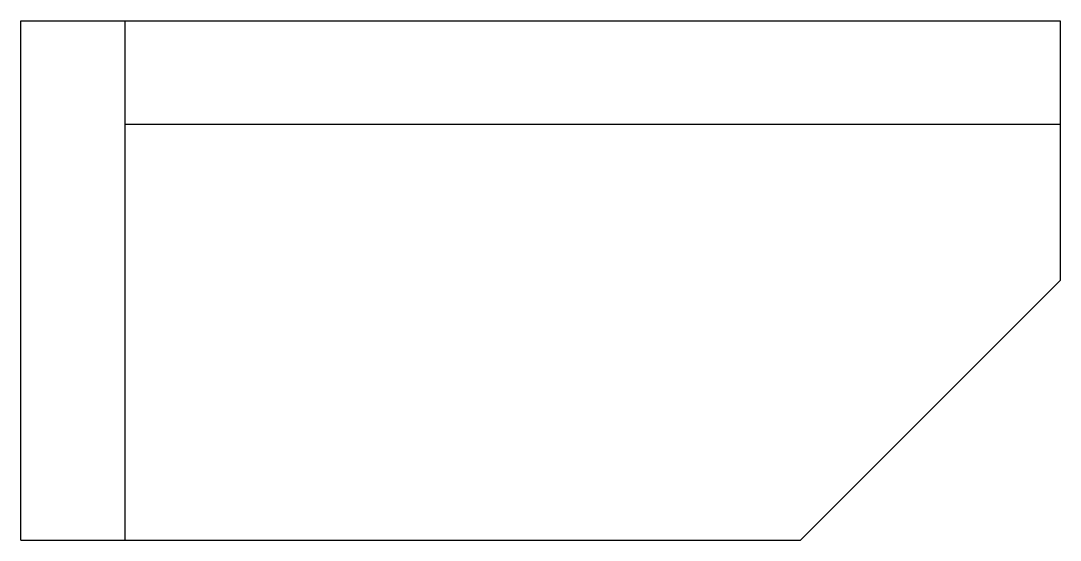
# Model space of a CAD drawing. Header units: inches. Extents: x 1.2 to 21.2, y 1.6 to 11.6.
import ezdxf

# ---------------------------------------------------------------- set-up
doc = ezdxf.new("R2010")
doc.units = ezdxf.units.IN
doc.header["$MEASUREMENT"] = 0
doc.layers.get('0').update_dxf_attribs({"true_color": 0xc2ced6})

msp = doc.modelspace()

# ---------------------------------------------------------------- linework, layer by layer
for p, q in [((1.172, 1.594), (1.172, 11.594)), ((1.172, 11.594), (21.172, 11.594)), ((1.172, 11.594), (3.172, 11.594)), ((3.172, 11.594), (3.172, 1.594)), ((21.172, 11.594), (21.172, 9.594)), ((21.172, 9.594), (3.172, 9.594)), ((21.172, 9.594), (21.172, 6.594)), ((16.172, 1.594), (21.172, 6.594)), ((1.172, 1.594), (16.172, 1.594))]:
    msp.add_line(p, q)

doc.saveas('drawing.dxf')
